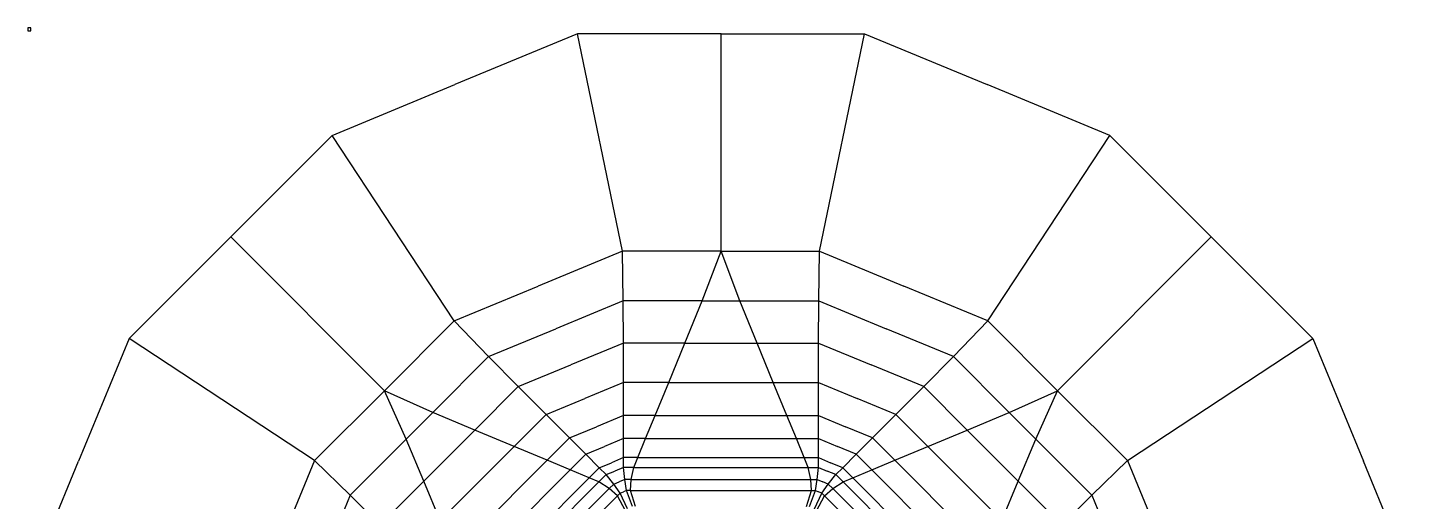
# Model space of a CAD drawing. Extents: x -2301 to 2301, y -2301 to 2321.
# Drawn here: x -2301 to 2301, y 751 to 2321 of the extents above; entities that cross this region are included whole.
import ezdxf

# ---------------------------------------------------------------- set-up
doc = ezdxf.new("R2010")
doc.units = 0

msp = doc.modelspace()

# ---------------------------------------------------------------- linework, layer by layer
at = {"layer": 'CutLine', "color": 250, "linetype": 'CONTINUOUS'}
for p, q in [((-476.6, 2301.2), (-883.4, 2132.7)), ((0, 2301.2), (-476.6, 2301.2)), ((0, 2301.2), (0, 2301.2)), ((0, 2301.2), (476.6, 2301.2)), ((476.6, 2301.2), (883.4, 2132.7)), ((-1290.2, 1964.2), (-883.4, 2132.7)), ((1290.2, 1964.2), (883.4, 2132.7)), ((-1627.2, 1627.2), (-1290.2, 1964.2)), ((1627.2, 1627.2), (1290.2, 1964.2)), ((-1627.2, 1627.2), (-1964.2, 1290.2)), ((-1627.2, 1627.2), (-1627.2, 1627.2)), ((1627.2, 1627.2), (1627.2, 1627.2)), ((1627.2, 1627.2), (1964.2, 1290.2)), ((-1964.2, 1290.2), (-2132.7, 883.4)), ((1964.2, 1290.2), (2132.7, 883.4)), ((-2301.2, 476.6), (-2132.7, 883.4)), ((2301.2, 476.6), (2132.7, 883.4))]:
    msp.add_line(p, q, dxfattribs=at)
at = {"layer": 'MountainLine', "color": 1, "linetype": 'CONTINUOUS'}
for p, q in [((-327.3, 1580.2), (-476.6, 2301.2)), ((327.3, 1580.2), (476.6, 2301.2)), ((-886, 1348.8), (-1290.2, 1964.2)), ((886, 1348.8), (1290.2, 1964.2)), ((-324.7, 1415.5), (-327.3, 1580.2)), ((0, 1580.2), (-327.3, 1580.2)), ((0, 1580.2), (327.3, 1580.2)), ((324.7, 1415.5), (327.3, 1580.2)), ((-323.9, 1275.3), (-324.7, 1415.5)), ((-63, 1415.5), (-324.7, 1415.5)), ((63, 1415.5), (324.7, 1415.5)), ((323.9, 1275.3), (324.7, 1415.5)), ((-1117.4, 1117.4), (-886, 1348.8)), ((-771.3, 1230.4), (-886, 1348.8)), ((771.3, 1230.4), (886, 1348.8)), ((1117.4, 1117.4), (886, 1348.8)), ((-1348.8, 886), (-1964.2, 1290.2)), ((1348.8, 886), (1964.2, 1290.2)), ((-323.9, 1145), (-323.9, 1275.3)), ((-119.6, 1275.3), (-323.9, 1275.3)), ((119.6, 1275.3), (323.9, 1275.3)), ((323.9, 1145), (323.9, 1275.3)), ((-956.3, 1045.4), (-771.3, 1230.4)), ((-672.8, 1130.9), (-771.3, 1230.4)), ((672.8, 1130.9), (771.3, 1230.4)), ((956.3, 1045.4), (771.3, 1230.4)), ((-1117.4, 1117.4), (-1348.8, 886)), ((-817.3, 986.4), (-672.8, 1130.9)), ((-580.6, 1038.6), (-672.8, 1130.9)), ((-323.9, 1035.1), (-323.9, 1145)), ((-173.5, 1145), (-323.9, 1145)), ((173.5, 1145), (323.9, 1145)), ((323.9, 1035.1), (323.9, 1145)), ((580.6, 1038.6), (672.8, 1130.9)), ((817.3, 986.4), (672.8, 1130.9)), ((1117.4, 1117.4), (1348.8, 886)), ((-687, 932.3), (-580.6, 1038.6)), ((-502.9, 960.9), (-580.6, 1038.6)), ((-323.9, 1035.1), (-413.4, 998)), ((-323.7, 958.6), (-323.9, 1035.1)), ((-219, 1035.1), (219, 1035.1)), ((323.7, 958.6), (323.9, 1035.1)), ((323.9, 1035.1), (413.4, 998)), ((502.9, 960.9), (580.6, 1038.6)), ((687, 932.3), (580.6, 1038.6)), ((-502.9, 960.9), (-413.4, 998)), ((502.9, 960.9), (413.4, 998)), ((-1045.4, 956.3), (-1230.4, 771.3)), ((-448.9, 906.8), (-502.9, 960.9)), ((-323.7, 895.4), (-323.7, 958.6)), ((-250.4, 958.6), (-323.7, 958.6)), ((250.4, 958.6), (323.7, 958.6)), ((323.7, 895.4), (323.7, 958.6)), ((448.9, 906.8), (502.9, 960.9)), ((1045.4, 956.3), (1230.4, 771.3)), ((-1230.4, 771.3), (-1348.8, 886)), ((-886.8, 577.1), (-577.1, 886.8)), ((-500.8, 854.9), (-448.9, 906.8)), ((-404.2, 862), (-448.9, 906.8)), ((-404.2, 862), (-364, 878.7)), ((-323.7, 895.4), (-364, 878.7)), ((-323.6, 863), (-323.7, 895.4)), ((-276.6, 895.4), (276.6, 895.4)), ((323.6, 863), (323.7, 895.4)), ((323.7, 895.4), (364, 878.7)), ((404.2, 862), (364, 878.7)), ((404.2, 862), (448.9, 906.8)), ((500.8, 854.9), (448.9, 906.8)), ((577.1, 886.8), (886.8, 577.1)), ((1230.4, 771.3), (1348.8, 886)), ((-828.7, 437.5), (-437.5, 828.7)), ((-381.4, 839), (-404.2, 862)), ((-381.4, 839), (-352.5, 851)), ((-355.9, 807.9), (-381.4, 839)), ((-323.6, 863), (-352.5, 851)), ((-319.6, 823), (-323.6, 863)), ((-289.6, 863), (289.6, 863)), ((319.6, 823), (323.6, 863)), ((323.6, 863), (352.5, 851)), ((381.4, 839), (352.5, 851)), ((355.9, 807.9), (381.4, 839)), ((381.4, 839), (404.2, 862)), ((437.5, 828.7), (828.7, 437.5)), ((-986.4, 817.3), (-1130.9, 672.8)), ((-815, 405.4), (-405.4, 815)), ((-792.9, 371), (-371, 792.9)), ((-355.9, 807.9), (-337.8, 815.5)), ((-334.8, 777.7), (-355.9, 807.9)), ((-319.6, 823), (-337.8, 815.5)), ((-313.2, 786.7), (-324, 782.2)), ((-313.2, 786.7), (-319.6, 823)), ((-293.8, 732.9), (-313.2, 786.7)), ((-300.5, 786.7), (300.5, 786.7)), ((-298.3, 823), (298.3, 823)), ((293.8, 732.9), (313.2, 786.7)), ((313.2, 786.7), (319.6, 823)), ((313.2, 786.7), (324, 782.2)), ((319.6, 823), (337.8, 815.5)), ((334.8, 777.7), (355.9, 807.9)), ((355.9, 807.9), (337.8, 815.5)), ((371, 792.9), (792.9, 371)), ((405.4, 815), (815, 405.4)), ((986.4, 817.3), (1130.9, 672.8)), ((-1130.9, 672.8), (-1230.4, 771.3)), ((-768.7, 343.8), (-343.8, 768.7)), ((-334.8, 777.7), (-324, 782.2)), ((-310.5, 726), (-334.8, 777.7)), ((310.5, 726), (334.8, 777.7)), ((334.8, 777.7), (324, 782.2)), ((343.8, 768.7), (768.7, 343.8)), ((1130.9, 672.8), (1230.4, 771.3))]:
    msp.add_line(p, q, dxfattribs=at)
at = {"layer": 'reference 10mm', "color": 250, "linetype": 'CONTINUOUS'}
for p, q in [((-2291.2, 2321.2), (-2301.2, 2321.2)), ((-2301.2, 2321.2), (-2301.2, 2311.2)), ((-2301.2, 2311.2), (-2291.2, 2311.2)), ((-2291.2, 2311.2), (-2291.2, 2321.2))]:
    msp.add_line(p, q, dxfattribs=at)
at = {"layer": 'ValleyLine', "color": 5, "linetype": 'CONTINUOUS'}
for p, q in [((0, 1580.2), (0, 2301.2)), ((0, 1580.2), (0, 2301.2)), ((-1117.4, 1117.4), (-1627.2, 1627.2)), ((-1117.4, 1117.4), (-1627.2, 1627.2)), ((1117.4, 1117.4), (1627.2, 1627.2)), ((1117.4, 1117.4), (1627.2, 1627.2)), ((-327.3, 1580.2), (-606.6, 1464.5)), ((-63, 1415.5), (0, 1580.2)), ((63, 1415.5), (0, 1580.2)), ((0, 1580.2), (0, 1580.2)), ((327.3, 1580.2), (606.6, 1464.5)), ((-886, 1348.8), (-606.6, 1464.5)), ((886, 1348.8), (606.6, 1464.5)), ((-324.7, 1415.5), (-548, 1323)), ((-119.6, 1275.3), (-63, 1415.5)), ((-63, 1415.5), (63, 1415.5)), ((119.6, 1275.3), (63, 1415.5)), ((324.7, 1415.5), (548, 1323)), ((-771.3, 1230.4), (-548, 1323)), ((771.3, 1230.4), (548, 1323)), ((-323.9, 1275.3), (-498.3, 1203.1)), ((-173.5, 1145), (-119.6, 1275.3)), ((-119.6, 1275.3), (119.6, 1275.3)), ((173.5, 1145), (119.6, 1275.3)), ((323.9, 1275.3), (498.3, 1203.1)), ((-672.8, 1130.9), (-498.3, 1203.1)), ((672.8, 1130.9), (498.3, 1203.1)), ((-1045.4, 956.3), (-1117.4, 1117.4)), ((-956.3, 1045.4), (-1117.4, 1117.4)), ((-1117.4, 1117.4), (-1117.4, 1117.4)), ((-323.9, 1145), (-452.2, 1091.8)), ((-219, 1035.1), (-173.5, 1145)), ((-173.5, 1145), (173.5, 1145)), ((219, 1035.1), (173.5, 1145)), ((323.9, 1145), (452.2, 1091.8)), ((956.3, 1045.4), (1117.4, 1117.4)), ((1045.4, 956.3), (1117.4, 1117.4)), ((1117.4, 1117.4), (1117.4, 1117.4)), ((-580.6, 1038.6), (-452.2, 1091.8)), ((580.6, 1038.6), (452.2, 1091.8)), ((-1045.4, 956.3), (-956.3, 1045.4)), ((-817.3, 986.4), (-956.3, 1045.4)), ((-219, 1035.1), (-323.9, 1035.1)), ((-250.4, 958.6), (-219, 1035.1)), ((250.4, 958.6), (219, 1035.1)), ((219, 1035.1), (323.9, 1035.1)), ((817.3, 986.4), (956.3, 1045.4)), ((956.3, 1045.4), (1045.4, 956.3)), ((-986.4, 817.3), (-817.3, 986.4)), ((-687, 932.3), (-817.3, 986.4)), ((687, 932.3), (817.3, 986.4)), ((817.3, 986.4), (986.4, 817.3)), ((-986.4, 817.3), (-1045.4, 956.3)), ((-932.3, 687), (-687, 932.3)), ((-577.1, 886.8), (-687, 932.3)), ((-577.1, 886.8), (-502.9, 960.9)), ((-448.9, 906.8), (-386.3, 932.7)), ((-323.7, 958.6), (-386.3, 932.7)), ((-276.6, 895.4), (-250.4, 958.6)), ((-250.4, 958.6), (250.4, 958.6)), ((276.6, 895.4), (250.4, 958.6)), ((323.7, 958.6), (386.3, 932.7)), ((448.9, 906.8), (386.3, 932.7)), ((577.1, 886.8), (502.9, 960.9)), ((577.1, 886.8), (687, 932.3)), ((687, 932.3), (932.3, 687)), ((986.4, 817.3), (1045.4, 956.3)), ((-1348.8, 886), (-1464.5, 606.6)), ((-500.8, 854.9), (-577.1, 886.8)), ((-276.6, 895.4), (-323.7, 895.4)), ((-289.6, 863), (-276.6, 895.4)), ((289.6, 863), (276.6, 895.4)), ((276.6, 895.4), (323.7, 895.4)), ((500.8, 854.9), (577.1, 886.8)), ((1348.8, 886), (1464.5, 606.6)), ((-854.9, 500.8), (-500.8, 854.9)), ((-437.5, 828.7), (-500.8, 854.9)), ((-437.5, 828.7), (-404.2, 862)), ((-405.4, 815), (-437.5, 828.7)), ((-405.4, 815), (-381.4, 839)), ((-289.6, 863), (-323.6, 863)), ((-298.3, 823), (-289.6, 863)), ((298.3, 823), (289.6, 863)), ((289.6, 863), (323.6, 863)), ((405.4, 815), (381.4, 839)), ((437.5, 828.7), (404.2, 862)), ((405.4, 815), (437.5, 828.7)), ((437.5, 828.7), (500.8, 854.9)), ((500.8, 854.9), (854.9, 500.8)), ((-932.3, 687), (-986.4, 817.3)), ((-371, 792.9), (-405.4, 815)), ((-371, 792.9), (-355.9, 807.9)), ((-343.8, 768.7), (-371, 792.9)), ((-298.3, 823), (-319.6, 823)), ((-300.5, 786.7), (-313.2, 786.7)), ((-300.5, 786.7), (-298.3, 823)), ((-284.1, 732.9), (-300.5, 786.7)), ((284.1, 732.9), (300.5, 786.7)), ((300.5, 786.7), (298.3, 823)), ((298.3, 823), (319.6, 823)), ((300.5, 786.7), (313.2, 786.7)), ((343.8, 768.7), (371, 792.9)), ((371, 792.9), (355.9, 807.9)), ((371, 792.9), (405.4, 815)), ((932.3, 687), (986.4, 817.3)), ((-1230.4, 771.3), (-1323, 548)), ((-343.8, 768.7), (-334.8, 777.7)), ((-317.4, 719.1), (-343.8, 768.7)), ((317.4, 719.1), (343.8, 768.7)), ((343.8, 768.7), (334.8, 777.7)), ((1230.4, 771.3), (1323, 548))]:
    msp.add_line(p, q, dxfattribs=at)

doc.saveas('drawing.dxf')
